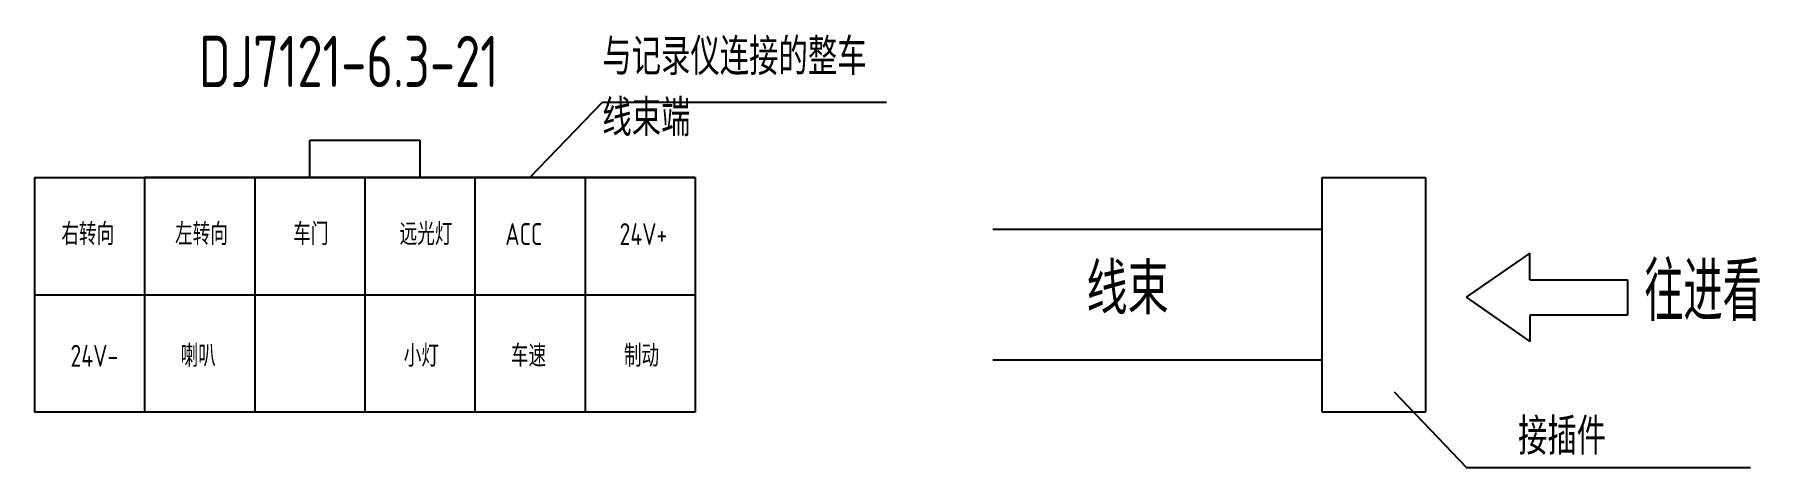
# Model space of a CAD drawing. Header units: millimetres. Extents: x 783 to 1958, y 721 to 1017.
import ezdxf

# ---------------------------------------------------------------- set-up
doc = ezdxf.new("R2010")
doc.units = ezdxf.units.MM
doc.header["$LTSCALE"] = 10
doc.linetypes.add('PHANTOM', pattern=[2.5, 1.25, -0.25, 0.25, -0.25, 0.25, -0.25])
for name, color, linetype in [('5剖面线层', 2, 'Continuous'), ('6文字层', 3, 'Continuous'), ('9双点划线层', 6, 'PHANTOM')]:
    doc.layers.add(name, color=color, linetype=linetype)
doc.styles.add('PC_TEXTSTYLE', font='isocp.shx', dxfattribs={"width": 0.8, "bigfont": 'hzfs.shx'})

msp = doc.modelspace()

# ---------------------------------------------------------------- linework, layer by layer
at = {"layer": '5剖面线层'}
for p, q in [((1120.5, 919.2), (1169.8, 970.8)), ((1169.8, 970.8), (1363.3, 970.8)), ((1801.5, 867.6), (1758.2, 837.6)), ((1801.5, 849.6), (1801.5, 867.6)), ((1801.5, 849.6), (1868.2, 849.6)), ((1868.2, 849.6), (1868.2, 825.5)), ((1758.2, 837.6), (1801.5, 807.5)), ((1868.2, 825.5), (1801.5, 825.5)), ((1801.5, 825.5), (1801.5, 807.5)), ((1709.2, 773.1), (1758.5, 721.4)), ((1758.5, 721.4), (1951.9, 721.4))]:
    msp.add_line(p, q, dxfattribs=at)
at = {"layer": '6文字层'}
for p, q in [((970.5, 919.2), (970.5, 944.8)), ((970.5, 944.8), (1045.5, 944.8)), ((1045.5, 944.8), (1045.5, 919.2)), ((783, 919.2), (783, 759.2)), ((783, 919.2), (1233, 919.2)), ((783, 919.2), (858, 919.2)), ((858, 919.2), (858, 759.2)), ((933, 919.2), (858, 919.2)), ((858, 919.2), (858, 759.2)), ((933, 919.2), (933, 759.2)), ((1008, 919.2), (933, 919.2)), ((933, 919.2), (933, 759.2)), ((1008, 919.2), (1008, 759.2)), ((1083, 919.2), (1008, 919.2)), ((1008, 919.2), (1008, 759.2)), ((1083, 919.2), (1083, 759.2)), ((1158, 919.2), (1083, 919.2)), ((1083, 919.2), (1083, 759.2)), ((1158, 919.2), (1158, 759.2)), ((1233, 919.2), (1158, 919.2)), ((1158, 919.2), (1158, 759.2)), ((1233, 919.2), (1233, 759.2)), ((1233, 919.2), (1233, 759.2)), ((1660.1, 759.2), (1660.1, 919.2)), ((1660.1, 919.2), (1730.5, 919.2)), ((1730.5, 919.2), (1730.5, 759.2)), ((1660.1, 883.8), (1435.8, 883.8)), ((783, 839.2), (1233, 839.2)), ((1660.1, 794.6), (1435.8, 794.6)), ((1233, 759.2), (783, 759.2)), ((858, 759.2), (858, 759.2)), ((1730.5, 759.2), (1660.1, 759.2))]:
    msp.add_line(p, q, dxfattribs=at)

# ---------------------------------------------------------------- texts
at = {"attachment_point": 1, "style": 'PC_TEXTSTYLE'}
for s, insert, char_height, width in [('{\\C1;DJ7121-6.3-21}', (895, 1016), 35, 255.629), ('{\\C6;与记录仪连接的整车线束端}', (1169.8, 1014.2), 25, 193.443), ('{\\C6;线束}', (1499.6, 860.9), 35, 184.458), ('{\\C6;接插件}', (1793.6, 755.2), 25, 115.187)]:
    msp.add_mtext(s, dxfattribs=dict(at, insert=insert, char_height=char_height, width=width))
at = {"layer": '6文字层', "char_height": 15, "style": 'PC_TEXTSTYLE'}
for s, insert, width, attachment_point in [('{\\C1;右转向}', (837.3, 880.7), 55.281, 6), ('{\\C1;左转向}', (878.7, 880.7), 55.281, 4), ('{\\C1;车门}', (983.2, 880.7), 55.281, 6), ('{\\C1;远光灯}', (1049.7, 880.7), 55.281, 5), ('{\\C1;ACC}', (1116.3, 880.7), 55.281, 5), ('{\\C1;24V+}', (1181.5, 880.7), 55.281, 4), ('{\\C1;24V-}', (840, 797.7), 55.915, 6), ('{\\C1;喇叭}', (882.5, 797.7), 46.412, 4), ('{\\C1;小灯}', (1058.5, 797.7), 46.412, 6), ('{\\C1;车速}', (1107.5, 797.7), 46.412, 4), ('{\\C1;制动}', (1208.5, 797.7), 46.412, 6)]:
    msp.add_mtext(s, dxfattribs=dict(at, insert=insert, width=width, attachment_point=attachment_point))
at = {"layer": '9双点划线层', "style": 'PC_TEXTSTYLE', "width": 0.667}
msp.add_text('往进看', height=40, dxfattribs=at).set_placement((1879.6, 821.4))

doc.saveas('drawing.dxf')
